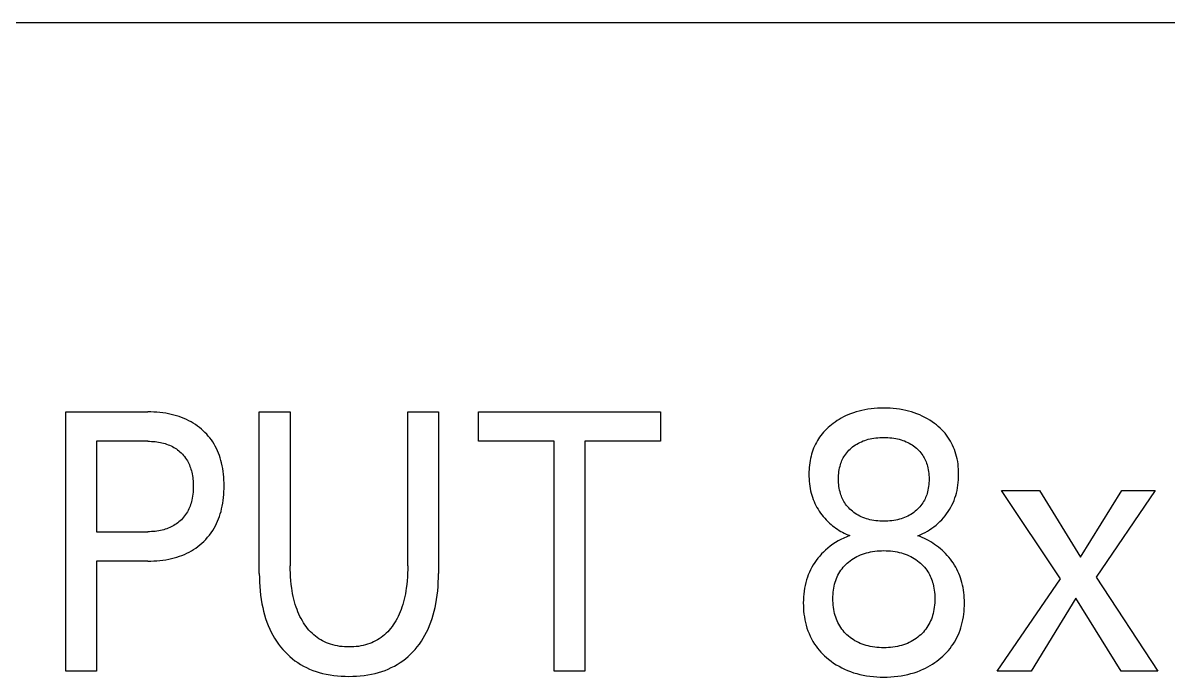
# Model space of a CAD drawing. Extents: x 0 to 420, y 0 to 297.
# Drawn here: x 185.68 to 195.39, y 237.12 to 242.67 of the extents above; entities that cross this region are included whole.
import ezdxf

# ---------------------------------------------------------------- set-up
doc = ezdxf.new("R2010")
doc.units = 0
doc.header["$LTSCALE"] = 23.1
doc.layers.add('10000_FRONT', color=7, linetype='CONTINUOUS')

msp = doc.modelspace()

# ---------------------------------------------------------------- linework, layer by layer
at = {"layer": '10000_FRONT', "color": 7, "linetype": 'CONTINUOUS'}
for p, q in [((207.2976, 242.6727), (137.7976, 242.6727)), ((186.0445, 237.1727), (186.0445, 239.3727)), ((186.0445, 239.3727), (186.7404, 239.3727)), ((186.7657, 239.3724), (186.7404, 239.3727)), ((186.791, 239.3715), (186.7657, 239.3724)), ((186.8163, 239.3699), (186.791, 239.3715)), ((186.8416, 239.3676), (186.8163, 239.3699)), ((186.8668, 239.3647), (186.8416, 239.3676)), ((186.8919, 239.3609), (186.8668, 239.3647)), ((186.9168, 239.3564), (186.8919, 239.3609)), ((186.9391, 239.3516), (186.9168, 239.3564)), ((186.9613, 239.3461), (186.9391, 239.3516)), ((186.9832, 239.3399), (186.9613, 239.3461)), ((187.0049, 239.333), (186.9832, 239.3399)), ((187.6858, 238.0022), (187.6858, 239.3727)), ((187.6858, 239.3727), (187.9476, 239.3727)), ((187.9476, 239.3727), (187.9476, 238.0676)), ((188.9446, 238.0676), (188.9446, 239.3727)), ((188.9446, 239.3727), (189.2051, 239.3727)), ((189.2051, 239.3727), (189.2051, 238.0022)), ((189.5429, 239.1232), (189.5429, 239.3727)), ((189.5429, 239.3727), (191.0879, 239.3727)), ((191.0879, 239.3727), (191.0879, 239.1232)), ((192.6568, 239.3386), (192.6382, 239.3295)), ((192.6757, 239.3472), (192.6568, 239.3386)), ((192.6989, 239.3567), (192.6757, 239.3472)), ((192.7224, 239.3652), (192.6989, 239.3567)), ((192.7462, 239.3729), (192.7224, 239.3652)), ((192.7703, 239.3798), (192.7462, 239.3729)), ((192.7946, 239.3857), (192.7703, 239.3798)), ((192.8191, 239.3909), (192.7946, 239.3857)), ((192.8457, 239.3955), (192.8191, 239.3909)), ((192.8724, 239.3992), (192.8457, 239.3955)), ((192.8993, 239.4019), (192.8724, 239.3992)), ((192.9262, 239.4039), (192.8993, 239.4019)), ((192.9532, 239.405), (192.9262, 239.4039)), ((192.9802, 239.4054), (192.9532, 239.405)), ((193.0072, 239.405), (192.9802, 239.4054)), ((193.0342, 239.4039), (193.0072, 239.405)), ((193.0611, 239.4019), (193.0342, 239.4039)), ((193.088, 239.3992), (193.0611, 239.4019)), ((193.1147, 239.3955), (193.088, 239.3992)), ((193.1413, 239.3909), (193.1147, 239.3955)), ((193.1658, 239.3857), (193.1413, 239.3909)), ((193.1901, 239.3798), (193.1658, 239.3857)), ((193.2142, 239.3729), (193.1901, 239.3798)), ((193.238, 239.3652), (193.2142, 239.3729)), ((193.2615, 239.3567), (193.238, 239.3652)), ((193.2846, 239.3472), (193.2615, 239.3567)), ((193.3067, 239.3372), (193.2846, 239.3472)), ((193.3283, 239.3263), (193.3067, 239.3372)), ((187.0264, 239.3253), (187.0049, 239.333)), ((187.0475, 239.3168), (187.0264, 239.3253)), ((187.0683, 239.3075), (187.0475, 239.3168)), ((187.0876, 239.298), (187.0683, 239.3075)), ((187.1066, 239.2878), (187.0876, 239.298)), ((187.1252, 239.2768), (187.1066, 239.2878)), ((187.1433, 239.2652), (187.1252, 239.2768)), ((187.161, 239.2528), (187.1433, 239.2652)), ((187.1781, 239.2398), (187.161, 239.2528)), ((187.1948, 239.2261), (187.1781, 239.2398)), ((192.5083, 239.2398), (192.4951, 239.2274)), ((192.5219, 239.2518), (192.5083, 239.2398)), ((192.5359, 239.2633), (192.5219, 239.2518)), ((192.5502, 239.2744), (192.5359, 239.2633)), ((192.567, 239.2866), (192.5502, 239.2744)), ((192.5843, 239.2983), (192.567, 239.2866)), ((192.6019, 239.3093), (192.5843, 239.2983)), ((192.6199, 239.3197), (192.6019, 239.3093)), ((192.6382, 239.3295), (192.6199, 239.3197)), ((193.3495, 239.3146), (193.3283, 239.3263)), ((193.3703, 239.302), (193.3495, 239.3146)), ((193.3905, 239.2886), (193.3703, 239.302)), ((193.4102, 239.2744), (193.3905, 239.2886)), ((193.4263, 239.2619), (193.4102, 239.2744)), ((193.4419, 239.2488), (193.4263, 239.2619)), ((193.4571, 239.2352), (193.4419, 239.2488)), ((187.2103, 239.2123), (187.1948, 239.2261)), ((187.2252, 239.1979), (187.2103, 239.2123)), ((187.2396, 239.1829), (187.2252, 239.1979)), ((187.2534, 239.1673), (187.2396, 239.1829)), ((187.2665, 239.1512), (187.2534, 239.1673)), ((187.279, 239.1346), (187.2665, 239.1512)), ((192.4265, 239.144), (192.4172, 239.129)), ((192.4364, 239.1587), (192.4265, 239.144)), ((192.4471, 239.1733), (192.4364, 239.1587)), ((192.4583, 239.1875), (192.4471, 239.1733)), ((192.4701, 239.2012), (192.4583, 239.1875)), ((192.4824, 239.2145), (192.4701, 239.2012)), ((192.4951, 239.2274), (192.4824, 239.2145)), ((192.8342, 239.1359), (192.849, 239.1401)), ((192.849, 239.1401), (192.864, 239.1438)), ((192.864, 239.1438), (192.8791, 239.1469)), ((192.8791, 239.1469), (192.8958, 239.1498)), ((192.8958, 239.1498), (192.9125, 239.1521)), ((192.9125, 239.1521), (192.9294, 239.1538)), ((192.9294, 239.1538), (192.9463, 239.155)), ((192.9463, 239.155), (192.9632, 239.1557)), ((192.9632, 239.1557), (192.9802, 239.1559)), ((192.9802, 239.1559), (192.9971, 239.1557)), ((192.9971, 239.1557), (193.0141, 239.155)), ((193.0141, 239.155), (193.031, 239.1538)), ((193.031, 239.1538), (193.0478, 239.1521)), ((193.0478, 239.1521), (193.0646, 239.1498)), ((193.0646, 239.1498), (193.0813, 239.1469)), ((193.0813, 239.1469), (193.0964, 239.1438)), ((193.0964, 239.1438), (193.1114, 239.1401)), ((193.1114, 239.1401), (193.1262, 239.1359)), ((193.4717, 239.221), (193.4571, 239.2352)), ((193.4857, 239.2062), (193.4717, 239.221)), ((193.4992, 239.1909), (193.4857, 239.2062)), ((193.5119, 239.1751), (193.4992, 239.1909)), ((193.524, 239.1587), (193.5119, 239.1751)), ((193.5351, 239.1422), (193.524, 239.1587)), ((193.5454, 239.1251), (193.5351, 239.1422)), ((186.3063, 239.1232), (186.3063, 238.3561)), ((186.7404, 239.1232), (186.3063, 239.1232)), ((186.7404, 239.1232), (186.7557, 239.123)), ((186.7557, 239.123), (186.771, 239.1225)), ((186.771, 239.1225), (186.7864, 239.1215)), ((186.7864, 239.1215), (186.8017, 239.1202)), ((186.8017, 239.1202), (186.8169, 239.1184)), ((186.8169, 239.1184), (186.8321, 239.1161)), ((186.8321, 239.1161), (186.8472, 239.1133)), ((186.8472, 239.1133), (186.8606, 239.1104)), ((186.8606, 239.1104), (186.8739, 239.1071)), ((186.8739, 239.1071), (186.8871, 239.1034)), ((186.8871, 239.1034), (186.9001, 239.0992)), ((186.9001, 239.0992), (186.913, 239.0945)), ((186.913, 239.0945), (186.9256, 239.0893)), ((186.9256, 239.0893), (186.9381, 239.0837)), ((186.9381, 239.0837), (186.9496, 239.0779)), ((186.9496, 239.0779), (186.9609, 239.0718)), ((186.9609, 239.0718), (186.9719, 239.0651)), ((186.9719, 239.0651), (186.9826, 239.0581)), ((186.9826, 239.0581), (186.9931, 239.0506)), ((186.9931, 239.0506), (187.0032, 239.0427)), ((187.2907, 239.1175), (187.279, 239.1346)), ((187.3018, 239.1), (187.2907, 239.1175)), ((187.3125, 239.0812), (187.3018, 239.1)), ((187.3224, 239.062), (187.3125, 239.0812)), ((187.3316, 239.0424), (187.3224, 239.062)), ((190.1845, 239.1232), (189.5429, 239.1232)), ((190.1845, 237.1727), (190.1845, 239.1232)), ((190.4463, 239.1232), (190.4463, 237.1727)), ((191.0879, 239.1232), (190.4463, 239.1232)), ((192.3792, 239.0489), (192.3734, 239.0322)), ((192.3856, 239.0655), (192.3792, 239.0489)), ((192.3926, 239.0818), (192.3856, 239.0655)), ((192.4002, 239.0978), (192.3926, 239.0818)), ((192.4084, 239.1135), (192.4002, 239.0978)), ((192.4172, 239.129), (192.4084, 239.1135)), ((192.6749, 239.0365), (192.6844, 239.0467)), ((192.6844, 239.0467), (192.6944, 239.0566)), ((192.6944, 239.0566), (192.7049, 239.0659)), ((192.7049, 239.0659), (192.7157, 239.0749)), ((192.7157, 239.0749), (192.7274, 239.0837)), ((192.7274, 239.0837), (192.7395, 239.092)), ((192.7395, 239.092), (192.7519, 239.0998)), ((192.7519, 239.0998), (192.7646, 239.107)), ((192.7646, 239.107), (192.7776, 239.1137)), ((192.7776, 239.1137), (192.7909, 239.1199)), ((192.7909, 239.1199), (192.8051, 239.1258)), ((192.8051, 239.1258), (192.8195, 239.1312)), ((192.8195, 239.1312), (192.8342, 239.1359)), ((193.1262, 239.1359), (193.1408, 239.1312)), ((193.1408, 239.1312), (193.1553, 239.1258)), ((193.1553, 239.1258), (193.1695, 239.1199)), ((193.1695, 239.1199), (193.1828, 239.1137)), ((193.1828, 239.1137), (193.1958, 239.107)), ((193.1958, 239.107), (193.2085, 239.0998)), ((193.2085, 239.0998), (193.2209, 239.092)), ((193.2209, 239.092), (193.233, 239.0837)), ((193.233, 239.0837), (193.2447, 239.0749)), ((193.2447, 239.0749), (193.2467, 239.0733)), ((193.2467, 239.0733), (193.2572, 239.0645)), ((193.2572, 239.0645), (193.2673, 239.0553)), ((193.2673, 239.0553), (193.277, 239.0457)), ((193.277, 239.0457), (193.2862, 239.0356)), ((193.5551, 239.1077), (193.5454, 239.1251)), ((193.564, 239.0898), (193.5551, 239.1077)), ((193.5722, 239.0716), (193.564, 239.0898)), ((193.5796, 239.0531), (193.5722, 239.0716)), ((193.5863, 239.0343), (193.5796, 239.0531)), ((187.0032, 239.0427), (187.013, 239.0343)), ((187.013, 239.0343), (187.0234, 239.0247)), ((187.0234, 239.0247), (187.0334, 239.0145)), ((187.0334, 239.0145), (187.0428, 239.0039)), ((187.0428, 239.0039), (187.0518, 238.9929)), ((187.0518, 238.9929), (187.0603, 238.9815)), ((187.0603, 238.9815), (187.0682, 238.9697)), ((187.0682, 238.9697), (187.0756, 238.9576)), ((187.0756, 238.9576), (187.0818, 238.9461)), ((187.0818, 238.9461), (187.0876, 238.9344)), ((187.3399, 239.0224), (187.3316, 239.0424)), ((187.3475, 239.0022), (187.3399, 239.0224)), ((187.3544, 238.9816), (187.3475, 239.0022)), ((187.3606, 238.9609), (187.3544, 238.9816)), ((187.366, 238.9399), (187.3606, 238.9609)), ((192.355, 238.9591), (192.352, 238.9401)), ((192.3587, 238.978), (192.355, 238.9591)), ((192.3631, 238.9967), (192.3587, 238.978)), ((192.3681, 239.0153), (192.3631, 238.9967)), ((192.3734, 239.0322), (192.3681, 239.0153)), ((192.6168, 238.9364), (192.6211, 238.9481)), ((192.6211, 238.9481), (192.6259, 238.9595)), ((192.6259, 238.9595), (192.6311, 238.9708)), ((192.6311, 238.9708), (192.6367, 238.9818)), ((192.6367, 238.9818), (192.6428, 238.9926)), ((192.6428, 238.9926), (192.6494, 239.0031)), ((192.6494, 239.0031), (192.6573, 239.0147)), ((192.6573, 239.0147), (192.6658, 239.0258)), ((192.6658, 239.0258), (192.6749, 239.0365)), ((193.2862, 239.0356), (193.295, 239.0252)), ((193.295, 239.0252), (193.3033, 239.0144)), ((193.3033, 239.0144), (193.311, 239.0031)), ((193.311, 239.0031), (193.3176, 238.9926)), ((193.3176, 238.9926), (193.3237, 238.9818)), ((193.3237, 238.9818), (193.3293, 238.9708)), ((193.3293, 238.9708), (193.3345, 238.9595)), ((193.3345, 238.9595), (193.3392, 238.9481)), ((193.3392, 238.9481), (193.3435, 238.9364)), ((193.5923, 239.0153), (193.5863, 239.0343)), ((193.5979, 238.9944), (193.5923, 239.0153)), ((193.6026, 238.9733), (193.5979, 238.9944)), ((193.6066, 238.952), (193.6026, 238.9733)), ((193.6097, 238.9306), (193.6066, 238.952)), ((187.0876, 238.9344), (187.093, 238.9225)), ((187.093, 238.9225), (187.0979, 238.9104)), ((187.0979, 238.9104), (187.1023, 238.8981)), ((187.1023, 238.8981), (187.1063, 238.8856)), ((187.1063, 238.8856), (187.1099, 238.8731)), ((187.1099, 238.8731), (187.1131, 238.8604)), ((187.1131, 238.8604), (187.1162, 238.8459)), ((187.3713, 238.916), (187.366, 238.9399)), ((187.3758, 238.892), (187.3713, 238.916)), ((187.3795, 238.8679), (187.3758, 238.892)), ((187.3824, 238.8436), (187.3795, 238.8679)), ((192.3456, 238.8634), (192.3454, 238.8441)), ((192.3464, 238.8826), (192.3456, 238.8634)), ((192.3477, 238.9019), (192.3464, 238.8826)), ((192.3495, 238.921), (192.3477, 238.9019)), ((192.352, 238.9401), (192.3495, 238.921)), ((192.5973, 238.8351), (192.5985, 238.8508)), ((192.5985, 238.8508), (192.6004, 238.8664)), ((192.6004, 238.8664), (192.6028, 238.882)), ((192.6028, 238.882), (192.6058, 238.8974)), ((192.6058, 238.8974), (192.6096, 238.9127)), ((192.6096, 238.9127), (192.613, 238.9246)), ((192.613, 238.9246), (192.6168, 238.9364)), ((193.3435, 238.9364), (193.3474, 238.9246)), ((193.3474, 238.9246), (193.3508, 238.9127)), ((193.3508, 238.9127), (193.3545, 238.8974)), ((193.3545, 238.8974), (193.3576, 238.882)), ((193.3576, 238.882), (193.36, 238.8664)), ((193.36, 238.8664), (193.3618, 238.8508)), ((193.3618, 238.8508), (193.3631, 238.8351)), ((193.6121, 238.9091), (193.6097, 238.9306)), ((193.6137, 238.8874), (193.6121, 238.9091)), ((193.6147, 238.8658), (193.6137, 238.8874)), ((193.615, 238.8441), (193.6147, 238.8658)), ((187.1162, 238.8459), (187.1188, 238.8313)), ((187.1188, 238.8313), (187.121, 238.8167)), ((187.121, 238.8167), (187.1227, 238.802)), ((187.1227, 238.802), (187.124, 238.7872)), ((187.124, 238.7872), (187.1249, 238.7724)), ((187.1249, 238.7724), (187.1254, 238.7576)), ((187.1254, 238.7576), (187.1256, 238.7428)), ((187.3846, 238.8192), (187.3824, 238.8436)), ((187.3862, 238.7948), (187.3846, 238.8192)), ((187.3871, 238.7704), (187.3862, 238.7948)), ((187.3874, 238.7459), (187.3871, 238.7704)), ((192.3454, 238.8441), (192.3456, 238.8239)), ((192.3456, 238.8239), (192.3465, 238.8037)), ((192.3465, 238.8037), (192.3479, 238.7836)), ((192.3479, 238.7836), (192.35, 238.7635)), ((192.35, 238.7635), (192.3527, 238.7436)), ((192.5963, 238.8036), (192.5965, 238.8193)), ((192.5965, 238.7877), (192.5963, 238.8036)), ((192.5965, 238.8193), (192.5973, 238.8351)), ((192.5972, 238.7718), (192.5965, 238.7877)), ((192.5985, 238.7559), (192.5972, 238.7718)), ((192.6003, 238.7401), (192.5985, 238.7559)), ((193.3619, 238.7559), (193.3601, 238.7401)), ((193.3631, 238.7718), (193.3619, 238.7559)), ((193.3631, 238.8351), (193.3638, 238.8193)), ((193.3638, 238.7877), (193.3631, 238.7718)), ((193.3638, 238.8193), (193.3641, 238.8036)), ((193.3641, 238.8036), (193.3638, 238.7877)), ((193.6054, 238.7287), (193.609, 238.7516)), ((193.609, 238.7516), (193.6117, 238.7746)), ((193.6117, 238.7746), (193.6136, 238.7977)), ((193.6136, 238.7977), (193.6147, 238.8209)), ((193.6147, 238.8209), (193.615, 238.8441)), ((187.1196, 238.6576), (187.1167, 238.6408)), ((187.1218, 238.6746), (187.1196, 238.6576)), ((187.1235, 238.6915), (187.1218, 238.6746)), ((187.1247, 238.7086), (187.1235, 238.6915)), ((187.1254, 238.7257), (187.1247, 238.7086)), ((187.1256, 238.7428), (187.1254, 238.7257)), ((187.3826, 238.6467), (187.3848, 238.6714)), ((187.3848, 238.6714), (187.3863, 238.6962)), ((187.3863, 238.6962), (187.3871, 238.721)), ((187.3871, 238.721), (187.3874, 238.7459)), ((192.3527, 238.7436), (192.356, 238.7237)), ((192.356, 238.7237), (192.36, 238.704)), ((192.36, 238.704), (192.3648, 238.6844)), ((192.3648, 238.6844), (192.3699, 238.6663)), ((192.3699, 238.6663), (192.3756, 238.6483)), ((192.6027, 238.7244), (192.6003, 238.7401)), ((192.6057, 238.7088), (192.6027, 238.7244)), ((192.6094, 238.6934), (192.6057, 238.7088)), ((192.6128, 238.6814), (192.6094, 238.6934)), ((192.6166, 238.6694), (192.6128, 238.6814)), ((192.6208, 238.6577), (192.6166, 238.6694)), ((192.6255, 238.6461), (192.6208, 238.6577)), ((193.3395, 238.6577), (193.3349, 238.6461)), ((193.3438, 238.6694), (193.3395, 238.6577)), ((193.3476, 238.6814), (193.3438, 238.6694)), ((193.351, 238.6934), (193.3476, 238.6814)), ((193.3546, 238.7088), (193.351, 238.6934)), ((193.3577, 238.7244), (193.3546, 238.7088)), ((193.3601, 238.7401), (193.3577, 238.7244)), ((193.583, 238.6423), (193.5897, 238.6628)), ((193.5897, 238.6628), (193.5956, 238.6835)), ((193.5956, 238.6835), (193.601, 238.706)), ((193.601, 238.706), (193.6054, 238.7287)), ((194.4791, 237.9569), (193.9786, 238.7053)), ((193.9786, 238.7053), (194.3014, 238.7053)), ((194.3014, 238.7053), (194.6473, 238.1394)), ((194.6473, 238.1394), (194.9986, 238.7053)), ((195.2808, 238.7053), (194.7802, 237.971)), ((194.9986, 238.7053), (195.2808, 238.7053)), ((187.0934, 238.5614), (187.0881, 238.5493)), ((187.0982, 238.5736), (187.0934, 238.5614)), ((187.1026, 238.586), (187.0982, 238.5736)), ((187.1066, 238.5986), (187.1026, 238.586)), ((187.1101, 238.6113), (187.1066, 238.5986)), ((187.1132, 238.6241), (187.1101, 238.6113)), ((187.1167, 238.6408), (187.1132, 238.6241)), ((187.3663, 238.5489), (187.3716, 238.5732)), ((187.3716, 238.5732), (187.376, 238.5976)), ((187.376, 238.5976), (187.3797, 238.6221)), ((187.3797, 238.6221), (187.3826, 238.6467)), ((192.3756, 238.6483), (192.3819, 238.6306)), ((192.3819, 238.6306), (192.3889, 238.6131)), ((192.3889, 238.6131), (192.3965, 238.5959)), ((192.3965, 238.5959), (192.4048, 238.579)), ((192.4048, 238.579), (192.4136, 238.5624)), ((192.4136, 238.5624), (192.4231, 238.5461)), ((192.6306, 238.6347), (192.6255, 238.6461)), ((192.6362, 238.6235), (192.6306, 238.6347)), ((192.6423, 238.6126), (192.6362, 238.6235)), ((192.6488, 238.6019), (192.6423, 238.6126)), ((192.6566, 238.5903), (192.6488, 238.6019)), ((192.665, 238.5791), (192.6566, 238.5903)), ((192.674, 238.5682), (192.665, 238.5791)), ((192.6834, 238.5578), (192.674, 238.5682)), ((192.6933, 238.5478), (192.6834, 238.5578)), ((193.277, 238.5578), (193.2671, 238.5478)), ((193.2864, 238.5682), (193.277, 238.5578)), ((193.2953, 238.5791), (193.2864, 238.5682)), ((193.3038, 238.5903), (193.2953, 238.5791)), ((193.3116, 238.6019), (193.3038, 238.5903)), ((193.3181, 238.6126), (193.3116, 238.6019)), ((193.3242, 238.6235), (193.3181, 238.6126)), ((193.3297, 238.6347), (193.3242, 238.6235)), ((193.3349, 238.6461), (193.3297, 238.6347)), ((193.5372, 238.5447), (193.548, 238.5634)), ((193.548, 238.5634), (193.558, 238.5826)), ((193.558, 238.5826), (193.5672, 238.6021)), ((193.5672, 238.6021), (193.5755, 238.622)), ((193.5755, 238.622), (193.583, 238.6423)), ((187.0345, 238.4682), (187.0247, 238.4579)), ((187.0439, 238.479), (187.0345, 238.4682)), ((187.0527, 238.4902), (187.0439, 238.479)), ((187.0611, 238.5017), (187.0527, 238.4902)), ((187.0689, 238.5136), (187.0611, 238.5017)), ((187.0762, 238.5259), (187.0689, 238.5136)), ((187.0824, 238.5375), (187.0762, 238.5259)), ((187.0881, 238.5493), (187.0824, 238.5375)), ((187.3324, 238.4449), (187.3406, 238.4652)), ((187.3406, 238.4652), (187.3481, 238.4858)), ((187.3481, 238.4858), (187.3549, 238.5066)), ((187.3549, 238.5066), (187.3609, 238.5277)), ((187.3609, 238.5277), (187.3663, 238.5489)), ((192.4231, 238.5461), (192.4334, 238.5301)), ((192.4334, 238.5301), (192.4442, 238.5144)), ((192.4442, 238.5144), (192.4556, 238.4991)), ((192.4556, 238.4991), (192.4676, 238.4843)), ((192.4676, 238.4843), (192.4801, 238.4699)), ((192.4801, 238.4699), (192.493, 238.4559)), ((192.7036, 238.5383), (192.6933, 238.5478)), ((192.7143, 238.5292), (192.7036, 238.5383)), ((192.726, 238.52), (192.7143, 238.5292)), ((192.7381, 238.5114), (192.726, 238.52)), ((192.7505, 238.5033), (192.7381, 238.5114)), ((192.7633, 238.4958), (192.7505, 238.5033)), ((192.7763, 238.4888), (192.7633, 238.4958)), ((192.7897, 238.4824), (192.7763, 238.4888)), ((192.8039, 238.4762), (192.7897, 238.4824)), ((192.8184, 238.4707), (192.8039, 238.4762)), ((192.8332, 238.4658), (192.8184, 238.4707)), ((192.8481, 238.4614), (192.8332, 238.4658)), ((192.8631, 238.4576), (192.8481, 238.4614)), ((193.1123, 238.4614), (193.0973, 238.4576)), ((193.1272, 238.4658), (193.1123, 238.4614)), ((193.1419, 238.4707), (193.1272, 238.4658)), ((193.1564, 238.4762), (193.1419, 238.4707)), ((193.1707, 238.4824), (193.1564, 238.4762)), ((193.184, 238.4888), (193.1707, 238.4824)), ((193.1971, 238.4958), (193.184, 238.4888)), ((193.2098, 238.5033), (193.1971, 238.4958)), ((193.2223, 238.5114), (193.2098, 238.5033)), ((193.2344, 238.52), (193.2223, 238.5114)), ((193.2461, 238.5292), (193.2344, 238.52)), ((193.2568, 238.5383), (193.2461, 238.5292)), ((193.2671, 238.5478), (193.2568, 238.5383)), ((193.4711, 238.4583), (193.4858, 238.4745)), ((193.4858, 238.4745), (193.4998, 238.4912)), ((193.4998, 238.4912), (193.513, 238.5085)), ((193.513, 238.5085), (193.5255, 238.5264)), ((193.5255, 238.5264), (193.5372, 238.5447)), ((186.8328, 238.3634), (186.8175, 238.3611)), ((186.848, 238.3663), (186.8328, 238.3634)), ((186.8614, 238.3693), (186.848, 238.3663)), ((186.8748, 238.3727), (186.8614, 238.3693)), ((186.8881, 238.3766), (186.8748, 238.3727)), ((186.9012, 238.381), (186.8881, 238.3766)), ((186.9141, 238.3858), (186.9012, 238.381)), ((186.9268, 238.3911), (186.9141, 238.3858)), ((186.9393, 238.397), (186.9268, 238.3911)), ((186.9509, 238.4029), (186.9393, 238.397)), ((186.9622, 238.4094), (186.9509, 238.4029)), ((186.9732, 238.4163), (186.9622, 238.4094)), ((186.984, 238.4236), (186.9732, 238.4163)), ((186.9944, 238.4313), (186.984, 238.4236)), ((187.0046, 238.4395), (186.9944, 238.4313)), ((187.0144, 238.4481), (187.0046, 238.4395)), ((187.0247, 238.4579), (187.0144, 238.4481)), ((187.2771, 238.3462), (187.2905, 238.3659)), ((187.2905, 238.3659), (187.303, 238.3862)), ((187.303, 238.3862), (187.3136, 238.4054)), ((187.3136, 238.4054), (187.3234, 238.4249)), ((187.3234, 238.4249), (187.3324, 238.4449)), ((192.493, 238.4559), (192.5065, 238.4424)), ((192.5065, 238.4424), (192.5203, 238.4294)), ((192.5203, 238.4294), (192.5332, 238.418)), ((192.5332, 238.418), (192.5464, 238.4071)), ((192.5464, 238.4071), (192.5599, 238.3965)), ((192.5599, 238.3965), (192.5737, 238.3864)), ((192.5737, 238.3864), (192.5875, 238.3769)), ((192.5875, 238.3769), (192.6016, 238.3679)), ((192.6016, 238.3679), (192.616, 238.3592)), ((192.8783, 238.4543), (192.8631, 238.4576)), ((192.8951, 238.4513), (192.8783, 238.4543)), ((192.912, 238.449), (192.8951, 238.4513)), ((192.929, 238.4472), (192.912, 238.449)), ((192.946, 238.4459), (192.929, 238.4472)), ((192.9631, 238.4452), (192.946, 238.4459)), ((192.9802, 238.445), (192.9631, 238.4452)), ((192.9973, 238.4452), (192.9802, 238.445)), ((193.0143, 238.4459), (192.9973, 238.4452)), ((193.0314, 238.4472), (193.0143, 238.4459)), ((193.0484, 238.449), (193.0314, 238.4472)), ((193.0653, 238.4513), (193.0484, 238.449)), ((193.0821, 238.4543), (193.0653, 238.4513)), ((193.0973, 238.4576), (193.0821, 238.4543)), ((193.3498, 238.3612), (193.3688, 238.373)), ((193.3688, 238.373), (193.3873, 238.3855)), ((193.3873, 238.3855), (193.4054, 238.3989)), ((193.4054, 238.3989), (193.423, 238.413)), ((193.423, 238.413), (193.44, 238.4278)), ((193.44, 238.4278), (193.4559, 238.4427)), ((193.4559, 238.4427), (193.4711, 238.4583)), ((186.3063, 238.3561), (186.7404, 238.3561)), ((186.7558, 238.3563), (186.7404, 238.3561)), ((186.7713, 238.3568), (186.7558, 238.3563)), ((186.7867, 238.3578), (186.7713, 238.3568)), ((186.8021, 238.3592), (186.7867, 238.3578)), ((186.8175, 238.3611), (186.8021, 238.3592)), ((187.1975, 238.2579), (187.215, 238.2741)), ((187.215, 238.2741), (187.2317, 238.2911)), ((187.2317, 238.2911), (187.2477, 238.3088)), ((187.2477, 238.3088), (187.2628, 238.3272)), ((187.2628, 238.3272), (187.2771, 238.3462)), ((192.5927, 238.2776), (192.5699, 238.2639)), ((192.616, 238.2903), (192.5927, 238.2776)), ((192.616, 238.3592), (192.6307, 238.3511)), ((192.6407, 238.3023), (192.616, 238.2903)), ((192.6307, 238.3511), (192.6455, 238.3434)), ((192.6658, 238.3133), (192.6407, 238.3023)), ((192.6455, 238.3434), (192.6605, 238.3362)), ((192.6605, 238.3362), (192.6758, 238.3295)), ((192.6913, 238.3233), (192.6658, 238.3133)), ((192.6758, 238.3295), (192.6913, 238.3233)), ((193.2691, 238.3218), (193.2899, 238.3304)), ((193.2879, 238.3148), (193.2691, 238.3218)), ((193.3064, 238.3072), (193.2879, 238.3148)), ((193.2899, 238.3304), (193.3103, 238.3399)), ((193.3247, 238.2989), (193.3064, 238.3072)), ((193.3103, 238.3399), (193.3303, 238.3502)), ((193.3427, 238.2901), (193.3247, 238.2989)), ((193.3303, 238.3502), (193.3498, 238.3612)), ((193.3603, 238.2807), (193.3427, 238.2901)), ((193.3777, 238.2707), (193.3603, 238.2807)), ((193.3947, 238.2601), (193.3777, 238.2707)), ((187.0505, 238.1642), (187.0713, 238.1738)), ((187.0713, 238.1738), (187.0907, 238.1837)), ((187.0907, 238.1837), (187.1096, 238.1942)), ((187.1096, 238.1942), (187.1282, 238.2056)), ((187.1282, 238.2056), (187.1463, 238.2176)), ((187.1463, 238.2176), (187.1639, 238.2303)), ((187.1639, 238.2303), (187.1809, 238.2437)), ((187.1809, 238.2437), (187.1975, 238.2579)), ((192.4694, 238.184), (192.453, 238.1673)), ((192.4864, 238.2002), (192.4694, 238.184)), ((192.5062, 238.2174), (192.4864, 238.2002)), ((192.5266, 238.2338), (192.5062, 238.2174)), ((192.5478, 238.2492), (192.5266, 238.2338)), ((192.5699, 238.2639), (192.5478, 238.2492)), ((192.799, 238.1659), (192.8155, 238.1716)), ((192.8155, 238.1716), (192.8323, 238.1766)), ((192.8323, 238.1766), (192.8492, 238.181)), ((192.8492, 238.181), (192.8662, 238.1847)), ((192.8662, 238.1847), (192.885, 238.1882)), ((192.885, 238.1882), (192.9039, 238.1909)), ((192.9039, 238.1909), (192.9229, 238.1929)), ((192.9229, 238.1929), (192.942, 238.1944)), ((192.942, 238.1944), (192.9611, 238.1952)), ((192.9611, 238.1952), (192.9802, 238.1955)), ((192.9802, 238.1955), (192.9994, 238.1952)), ((192.9994, 238.1952), (193.0186, 238.1944)), ((193.0186, 238.1944), (193.0378, 238.193)), ((193.0378, 238.193), (193.0569, 238.1909)), ((193.0569, 238.1909), (193.076, 238.1882)), ((193.076, 238.1882), (193.0949, 238.1847)), ((193.0949, 238.1847), (193.112, 238.181)), ((193.112, 238.181), (193.129, 238.1766)), ((193.129, 238.1766), (193.1458, 238.1716)), ((193.1458, 238.1716), (193.1624, 238.1659)), ((193.4114, 238.249), (193.3947, 238.2601)), ((193.428, 238.2372), (193.4114, 238.249)), ((193.4442, 238.2249), (193.428, 238.2372)), ((193.4599, 238.212), (193.4442, 238.2249)), ((193.4753, 238.1986), (193.4599, 238.212)), ((193.4903, 238.1847), (193.4753, 238.1986)), ((193.5047, 238.1702), (193.4903, 238.1847)), ((193.5187, 238.1553), (193.5047, 238.1702)), ((186.3063, 238.1066), (186.3063, 237.1727)), ((186.7404, 238.1066), (186.3063, 238.1066)), ((186.7404, 238.1066), (186.766, 238.1069)), ((186.766, 238.1069), (186.7916, 238.1079)), ((186.7916, 238.1079), (186.8173, 238.1095)), ((186.8173, 238.1095), (186.8428, 238.1118)), ((186.8428, 238.1118), (186.8683, 238.1149)), ((186.8683, 238.1149), (186.8937, 238.1187)), ((186.8937, 238.1187), (186.919, 238.1234)), ((186.919, 238.1234), (186.9414, 238.1284)), ((186.9414, 238.1284), (186.9637, 238.134)), ((186.9637, 238.134), (186.9858, 238.1404)), ((186.9858, 238.1404), (187.0077, 238.1476)), ((187.0077, 238.1476), (187.0292, 238.1555)), ((187.0292, 238.1555), (187.0505, 238.1642)), ((192.3817, 238.0742), (192.37, 238.0541)), ((192.3943, 238.094), (192.3817, 238.0742)), ((192.4078, 238.1132), (192.3943, 238.094)), ((192.4221, 238.1318), (192.4078, 238.1132)), ((192.4372, 238.1499), (192.4221, 238.1318)), ((192.453, 238.1673), (192.4372, 238.1499)), ((192.6469, 238.0661), (192.6581, 238.0775)), ((192.6581, 238.0775), (192.6697, 238.0884)), ((192.6697, 238.0884), (192.6818, 238.0988)), ((192.6818, 238.0988), (192.6949, 238.1093)), ((192.6949, 238.1093), (192.7086, 238.1191)), ((192.7086, 238.1191), (192.7226, 238.1284)), ((192.7226, 238.1284), (192.737, 238.1371)), ((192.737, 238.1371), (192.7517, 238.1451)), ((192.7517, 238.1451), (192.7668, 238.1525)), ((192.7668, 238.1525), (192.7827, 238.1596)), ((192.7827, 238.1596), (192.799, 238.1659)), ((193.1624, 238.1659), (193.1788, 238.1596)), ((193.1788, 238.1596), (193.1948, 238.1525)), ((193.1948, 238.1525), (193.2099, 238.1451)), ((193.2099, 238.1451), (193.2247, 238.1371)), ((193.2247, 238.1371), (193.2391, 238.1284)), ((193.2391, 238.1284), (193.2531, 238.1191)), ((193.2531, 238.1191), (193.2667, 238.1093)), ((193.2667, 238.1093), (193.28, 238.0988)), ((193.28, 238.0988), (193.292, 238.0885)), ((193.292, 238.0885), (193.3036, 238.0777)), ((193.3036, 238.0777), (193.3148, 238.0663)), ((193.5322, 238.1398), (193.5187, 238.1553)), ((193.5451, 238.1239), (193.5322, 238.1398)), ((193.5574, 238.1076), (193.5451, 238.1239)), ((193.569, 238.0908), (193.5574, 238.1076)), ((193.5801, 238.0735), (193.569, 238.0908)), ((193.5903, 238.0561), (193.5801, 238.0735)), ((187.6858, 238.0022), (187.6862, 237.9653)), ((187.9479, 238.0359), (187.9476, 238.0676)), ((187.9489, 238.0042), (187.9479, 238.0359)), ((187.9506, 237.9726), (187.9489, 238.0042)), ((188.9434, 238.004), (188.9417, 237.9722)), ((188.9443, 238.0358), (188.9434, 238.004)), ((188.9446, 238.0676), (188.9443, 238.0358)), ((189.2047, 237.9653), (189.2051, 238.0022)), ((192.3404, 237.9912), (192.3323, 237.9694)), ((192.3494, 238.0126), (192.3404, 237.9912)), ((192.3593, 238.0336), (192.3494, 238.0126)), ((192.37, 238.0541), (192.3593, 238.0336)), ((192.585, 237.9733), (192.592, 237.9878)), ((192.592, 237.9878), (192.5996, 238.002)), ((192.5996, 238.002), (192.6079, 238.0158)), ((192.6079, 238.0158), (192.6168, 238.0291)), ((192.6168, 238.0291), (192.6262, 238.0418)), ((192.6262, 238.0418), (192.6363, 238.0542)), ((192.6363, 238.0542), (192.6469, 238.0661)), ((193.3148, 238.0663), (193.3254, 238.0546)), ((193.3254, 238.0546), (193.3355, 238.0423)), ((193.3355, 238.0423), (193.345, 238.0297)), ((193.345, 238.0297), (193.3538, 238.0165)), ((193.3538, 238.0165), (193.3612, 238.0045)), ((193.3612, 238.0045), (193.368, 237.9921)), ((193.368, 237.9921), (193.3742, 237.9795)), ((193.3742, 237.9795), (193.38, 237.9666)), ((193.5998, 238.0382), (193.5903, 238.0561)), ((193.6087, 238.02), (193.5998, 238.0382)), ((193.6169, 238.0015), (193.6087, 238.02)), ((193.6245, 237.9827), (193.6169, 238.0015)), ((193.6313, 237.9636), (193.6245, 237.9827)), ((187.6862, 237.9653), (187.6874, 237.9285)), ((187.6874, 237.9285), (187.6895, 237.8917)), ((187.6895, 237.8917), (187.6926, 237.855)), ((187.953, 237.941), (187.9506, 237.9726)), ((187.9562, 237.9094), (187.953, 237.941)), ((187.9603, 237.8779), (187.9562, 237.9094)), ((187.9639, 237.8545), (187.9603, 237.8779)), ((188.9362, 237.9088), (188.9321, 237.8772)), ((188.9394, 237.9405), (188.9362, 237.9088)), ((188.9417, 237.9722), (188.9394, 237.9405)), ((189.1984, 237.855), (189.2014, 237.8917)), ((189.2014, 237.8917), (189.2035, 237.9285)), ((189.2035, 237.9285), (189.2047, 237.9653)), ((192.3131, 237.9009), (192.3083, 237.8765)), ((192.3188, 237.9251), (192.3131, 237.9009)), ((192.3251, 237.9474), (192.3188, 237.9251)), ((192.3323, 237.9694), (192.3251, 237.9474)), ((192.5561, 237.8775), (192.5595, 237.895)), ((192.5595, 237.895), (192.5636, 237.9124)), ((192.5636, 237.9124), (192.568, 237.9279)), ((192.568, 237.9279), (192.573, 237.9433)), ((192.573, 237.9433), (192.5787, 237.9584)), ((192.5787, 237.9584), (192.585, 237.9733)), ((193.38, 237.9666), (193.3853, 237.9535)), ((193.3853, 237.9535), (193.3901, 237.9402)), ((193.3901, 237.9402), (193.3943, 237.9267)), ((193.3943, 237.9267), (193.3981, 237.9131)), ((193.3981, 237.9131), (193.4023, 237.8956)), ((193.4023, 237.8956), (193.4057, 237.878)), ((193.4057, 237.878), (193.4084, 237.8602)), ((193.6374, 237.9444), (193.6313, 237.9636)), ((193.6429, 237.9249), (193.6374, 237.9444)), ((193.648, 237.9038), (193.6429, 237.9249)), ((193.6523, 237.8825), (193.648, 237.9038)), ((193.6559, 237.8611), (193.6523, 237.8825)), ((193.9419, 237.1727), (194.4791, 237.9569)), ((194.7802, 237.971), (195.3025, 237.1727)), ((187.6926, 237.855), (187.6966, 237.8184)), ((187.6966, 237.8184), (187.7017, 237.7818)), ((187.7017, 237.7818), (187.7079, 237.7455)), ((187.9681, 237.8311), (187.9639, 237.8545)), ((187.9729, 237.8078), (187.9681, 237.8311)), ((187.9783, 237.7846), (187.9729, 237.8078)), ((187.9842, 237.7617), (187.9783, 237.7846)), ((188.9144, 237.784), (188.9085, 237.761)), ((188.9197, 237.8071), (188.9144, 237.784)), ((188.9244, 237.8304), (188.9197, 237.8071)), ((188.9285, 237.8538), (188.9244, 237.8304)), ((188.9321, 237.8772), (188.9285, 237.8538)), ((189.183, 237.7455), (189.1892, 237.7818)), ((189.1892, 237.7818), (189.1943, 237.8184)), ((189.1943, 237.8184), (189.1984, 237.855)), ((192.2995, 237.8025), (192.2983, 237.7776)), ((192.3016, 237.8273), (192.2995, 237.8025)), ((192.3045, 237.852), (192.3016, 237.8273)), ((192.3083, 237.8765), (192.3045, 237.852)), ((192.5488, 237.7885), (192.5491, 237.8064)), ((192.5491, 237.7703), (192.5488, 237.7885)), ((192.5491, 237.8064), (192.5499, 237.8243)), ((192.5499, 237.8243), (192.5514, 237.8421)), ((192.5514, 237.8421), (192.5534, 237.8599)), ((192.5534, 237.8599), (192.5561, 237.8775)), ((193.4084, 237.8602), (193.4104, 237.8424)), ((193.4104, 237.8424), (193.4118, 237.8245)), ((193.4118, 237.8245), (193.4126, 237.8065)), ((193.4126, 237.8065), (193.4129, 237.7885)), ((193.4129, 237.7885), (193.4127, 237.7703)), ((193.6588, 237.8395), (193.6559, 237.8611)), ((193.661, 237.8179), (193.6588, 237.8395)), ((193.6626, 237.7962), (193.661, 237.8179)), ((193.6635, 237.7745), (193.6626, 237.7962)), ((194.6093, 237.7932), (194.2295, 237.1727)), ((194.9919, 237.1727), (194.6093, 237.7932)), ((187.7079, 237.7455), (187.7143, 237.7139)), ((187.7143, 237.7139), (187.7216, 237.6825)), ((187.9909, 237.7389), (187.9842, 237.7617)), ((187.9983, 237.7163), (187.9909, 237.7389)), ((188.0054, 237.6964), (187.9983, 237.7163)), ((188.0132, 237.6767), (188.0054, 237.6964)), ((188.8875, 237.6958), (188.8799, 237.6763)), ((188.8946, 237.7156), (188.8875, 237.6958)), ((188.9019, 237.7382), (188.8946, 237.7156)), ((188.9085, 237.761), (188.9019, 237.7382)), ((189.1693, 237.6825), (189.1766, 237.7139)), ((189.1766, 237.7139), (189.183, 237.7455)), ((192.2983, 237.7776), (192.2979, 237.7527)), ((192.2979, 237.7527), (192.2981, 237.7287)), ((192.2981, 237.7287), (192.2991, 237.7047)), ((192.2991, 237.7047), (192.3009, 237.6808)), ((192.5498, 237.752), (192.5491, 237.7703)), ((192.5512, 237.7338), (192.5498, 237.752)), ((192.5532, 237.7157), (192.5512, 237.7338)), ((192.5559, 237.6976), (192.5532, 237.7157)), ((192.5592, 237.6797), (192.5559, 237.6976)), ((193.4058, 237.6976), (193.4024, 237.6797)), ((193.4084, 237.7157), (193.4058, 237.6976)), ((193.4105, 237.7338), (193.4084, 237.7157)), ((193.4119, 237.752), (193.4105, 237.7338)), ((193.4127, 237.7703), (193.4119, 237.752)), ((193.6609, 237.6805), (193.6626, 237.7045)), ((193.6626, 237.7045), (193.6636, 237.7286)), ((193.6639, 237.7527), (193.6635, 237.7745)), ((193.6636, 237.7286), (193.6639, 237.7527)), ((187.7216, 237.6825), (187.73, 237.6514)), ((187.73, 237.6514), (187.7393, 237.6206)), ((187.7393, 237.6206), (187.7498, 237.5902)), ((187.7498, 237.5902), (187.7614, 237.5601)), ((188.0216, 237.6573), (188.0132, 237.6767)), ((188.0306, 237.6381), (188.0216, 237.6573)), ((188.0402, 237.6193), (188.0306, 237.6381)), ((188.0505, 237.6008), (188.0402, 237.6193)), ((188.0616, 237.5827), (188.0505, 237.6008)), ((188.843, 237.6008), (188.8321, 237.5827)), ((188.8532, 237.6192), (188.843, 237.6008)), ((188.8627, 237.6379), (188.8532, 237.6192)), ((188.8716, 237.6569), (188.8627, 237.6379)), ((188.8799, 237.6763), (188.8716, 237.6569)), ((189.1295, 237.5601), (189.1411, 237.5902)), ((189.1411, 237.5902), (189.1516, 237.6206)), ((189.1516, 237.6206), (189.1609, 237.6514)), ((189.1609, 237.6514), (189.1693, 237.6825)), ((192.3009, 237.6808), (192.3034, 237.657)), ((192.3034, 237.657), (192.3067, 237.6332)), ((192.3067, 237.6332), (192.3108, 237.6096)), ((192.3108, 237.6096), (192.3158, 237.5862)), ((192.5633, 237.6619), (192.5592, 237.6797)), ((192.5676, 237.6461), (192.5633, 237.6619)), ((192.5725, 237.6305), (192.5676, 237.6461)), ((192.578, 237.6151), (192.5725, 237.6305)), ((192.5842, 237.5999), (192.578, 237.6151)), ((192.591, 237.5851), (192.5842, 237.5999)), ((193.3772, 237.5999), (193.3703, 237.585)), ((193.3834, 237.6151), (193.3772, 237.5999)), ((193.389, 237.6305), (193.3834, 237.6151)), ((193.394, 237.6461), (193.389, 237.6305)), ((193.3983, 237.6619), (193.394, 237.6461)), ((193.4024, 237.6797), (193.3983, 237.6619)), ((193.6458, 237.5854), (193.6509, 237.609)), ((193.6509, 237.609), (193.655, 237.6327)), ((193.655, 237.6327), (193.6583, 237.6565)), ((193.6583, 237.6565), (193.6609, 237.6805)), ((187.7614, 237.5601), (187.7741, 237.5306)), ((187.7741, 237.5306), (187.7869, 237.5041)), ((187.7869, 237.5041), (187.8006, 237.478)), ((188.072, 237.5669), (188.0616, 237.5827)), ((188.0831, 237.5514), (188.072, 237.5669)), ((188.0947, 237.5363), (188.0831, 237.5514)), ((188.1069, 237.5218), (188.0947, 237.5363)), ((188.1197, 237.5077), (188.1069, 237.5218)), ((188.1331, 237.4942), (188.1197, 237.5077)), ((188.1471, 237.4814), (188.1331, 237.4942)), ((188.761, 237.4942), (188.7471, 237.4814)), ((188.7743, 237.5077), (188.761, 237.4942)), ((188.787, 237.5217), (188.7743, 237.5077)), ((188.7991, 237.5363), (188.787, 237.5217)), ((188.8107, 237.5514), (188.7991, 237.5363)), ((188.8217, 237.5669), (188.8107, 237.5514)), ((188.8321, 237.5827), (188.8217, 237.5669)), ((189.0903, 237.478), (189.1041, 237.5041)), ((189.1041, 237.5041), (189.1168, 237.5306)), ((189.1168, 237.5306), (189.1295, 237.5601)), ((192.3158, 237.5862), (192.3217, 237.563)), ((192.3217, 237.563), (192.3288, 237.539)), ((192.3288, 237.539), (192.337, 237.5152)), ((192.337, 237.5152), (192.3462, 237.4919)), ((192.3462, 237.4919), (192.3564, 237.469)), ((192.5985, 237.5705), (192.591, 237.5851)), ((192.6067, 237.5564), (192.5985, 237.5705)), ((192.6153, 237.543), (192.6067, 237.5564)), ((192.6246, 237.53), (192.6153, 237.543)), ((192.6344, 237.5175), (192.6246, 237.53)), ((192.6448, 237.5054), (192.6344, 237.5175)), ((192.6557, 237.4938), (192.6448, 237.5054)), ((192.6672, 237.4827), (192.6557, 237.4938)), ((193.3048, 237.4938), (193.2933, 237.4827)), ((193.3159, 237.5054), (193.3048, 237.4938)), ((193.3264, 237.5175), (193.3159, 237.5054)), ((193.3363, 237.53), (193.3264, 237.5175)), ((193.3457, 237.543), (193.3363, 237.53)), ((193.3544, 237.5564), (193.3457, 237.543)), ((193.3627, 237.5705), (193.3544, 237.5564)), ((193.3703, 237.585), (193.3627, 237.5705)), ((193.6102, 237.4792), (193.6188, 237.4995)), ((193.6188, 237.4995), (193.6266, 237.5201)), ((193.6266, 237.5201), (193.6337, 237.541)), ((193.6337, 237.541), (193.6399, 237.5621)), ((193.6399, 237.5621), (193.6458, 237.5854)), ((187.8006, 237.478), (187.8154, 237.4525)), ((187.8154, 237.4525), (187.8311, 237.4277)), ((187.8311, 237.4277), (187.8479, 237.4035)), ((187.8479, 237.4035), (187.8657, 237.3801)), ((188.1617, 237.4693), (188.1471, 237.4814)), ((188.1762, 237.4583), (188.1617, 237.4693)), ((188.1913, 237.448), (188.1762, 237.4583)), ((188.2068, 237.4384), (188.1913, 237.448)), ((188.2228, 237.4295), (188.2068, 237.4384)), ((188.2391, 237.4213), (188.2228, 237.4295)), ((188.2558, 237.4138), (188.2391, 237.4213)), ((188.2728, 237.4071), (188.2558, 237.4138)), ((188.2901, 237.4012), (188.2728, 237.4071)), ((188.3091, 237.3956), (188.2901, 237.4012)), ((188.3284, 237.3908), (188.3091, 237.3956)), ((188.585, 237.3955), (188.5657, 237.3908)), ((188.6042, 237.4012), (188.585, 237.3955)), ((188.6214, 237.4071), (188.6042, 237.4012)), ((188.6384, 237.4138), (188.6214, 237.4071)), ((188.6551, 237.4213), (188.6384, 237.4138)), ((188.6715, 237.4294), (188.6551, 237.4213)), ((188.6874, 237.4383), (188.6715, 237.4294)), ((188.703, 237.4479), (188.6874, 237.4383)), ((188.718, 237.4582), (188.703, 237.4479)), ((188.7326, 237.4693), (188.718, 237.4582)), ((188.7471, 237.4814), (188.7326, 237.4693)), ((189.0252, 237.3801), (189.043, 237.4035)), ((189.043, 237.4035), (189.0598, 237.4277)), ((189.0598, 237.4277), (189.0756, 237.4525)), ((189.0756, 237.4525), (189.0903, 237.478)), ((192.3564, 237.469), (192.3676, 237.4465)), ((192.3676, 237.4465), (192.3799, 237.4247)), ((192.3799, 237.4247), (192.3931, 237.4034)), ((192.3931, 237.4034), (192.4057, 237.3853)), ((192.679, 237.472), (192.6672, 237.4827)), ((192.6819, 237.4696), (192.679, 237.472)), ((192.6946, 237.4594), (192.6819, 237.4696)), ((192.7078, 237.4496), (192.6946, 237.4594)), ((192.7214, 237.4405), (192.7078, 237.4496)), ((192.7354, 237.4319), (192.7214, 237.4405)), ((192.7497, 237.424), (192.7354, 237.4319)), ((192.7644, 237.4166), (192.7497, 237.424)), ((192.7805, 237.4093), (192.7644, 237.4166)), ((192.7969, 237.4028), (192.7805, 237.4093)), ((192.8135, 237.3969), (192.7969, 237.4028)), ((192.8304, 237.3917), (192.8135, 237.3969)), ((193.1469, 237.3969), (193.13, 237.3917)), ((193.1635, 237.4028), (193.1469, 237.3969)), ((193.1799, 237.4093), (193.1635, 237.4028)), ((193.196, 237.4166), (193.1799, 237.4093)), ((193.2112, 237.4243), (193.196, 237.4166)), ((193.226, 237.4326), (193.2112, 237.4243)), ((193.2404, 237.4415), (193.226, 237.4326)), ((193.2545, 237.4511), (193.2404, 237.4415)), ((193.2681, 237.4613), (193.2545, 237.4511)), ((193.2813, 237.472), (193.2681, 237.4613)), ((193.2933, 237.4827), (193.2813, 237.472)), ((193.5554, 237.3839), (193.568, 237.402)), ((193.568, 237.402), (193.5797, 237.4206)), ((193.5797, 237.4206), (193.5907, 237.4397)), ((193.5907, 237.4397), (193.6009, 237.4593)), ((193.6009, 237.4593), (193.6102, 237.4792)), ((187.8657, 237.3801), (187.8846, 237.3574)), ((187.8846, 237.3574), (187.9036, 237.3365)), ((187.9036, 237.3365), (187.9235, 237.3165)), ((187.9235, 237.3165), (187.9442, 237.2973)), ((187.9442, 237.2973), (187.9658, 237.2791)), ((188.3478, 237.3869), (188.3284, 237.3908)), ((188.3674, 237.3838), (188.3478, 237.3869)), ((188.3872, 237.3814), (188.3674, 237.3838)), ((188.407, 237.3798), (188.3872, 237.3814)), ((188.4269, 237.3788), (188.407, 237.3798)), ((188.4468, 237.3785), (188.4269, 237.3788)), ((188.4668, 237.3788), (188.4468, 237.3785)), ((188.4868, 237.3797), (188.4668, 237.3788)), ((188.5067, 237.3814), (188.4868, 237.3797)), ((188.5265, 237.3837), (188.5067, 237.3814)), ((188.5462, 237.3869), (188.5265, 237.3837)), ((188.5657, 237.3908), (188.5462, 237.3869)), ((188.9251, 237.2791), (188.9467, 237.2973)), ((188.9467, 237.2973), (188.9674, 237.3165)), ((188.9674, 237.3165), (188.9874, 237.3365)), ((188.9874, 237.3365), (189.0064, 237.3574)), ((189.0064, 237.3574), (189.0252, 237.3801)), ((192.4057, 237.3853), (192.4189, 237.3677)), ((192.4189, 237.3677), (192.4329, 237.3507)), ((192.4329, 237.3507), (192.4476, 237.3342)), ((192.4476, 237.3342), (192.4629, 237.3183)), ((192.4629, 237.3183), (192.4788, 237.3029)), ((192.4788, 237.3029), (192.4952, 237.2882)), ((192.8475, 237.3872), (192.8304, 237.3917)), ((192.8647, 237.3833), (192.8475, 237.3872)), ((192.8838, 237.3798), (192.8647, 237.3833)), ((192.9029, 237.377), (192.8838, 237.3798)), ((192.9222, 237.3749), (192.9029, 237.377)), ((192.9415, 237.3734), (192.9222, 237.3749)), ((192.9608, 237.3725), (192.9415, 237.3734)), ((192.9802, 237.3722), (192.9608, 237.3725)), ((192.9996, 237.3725), (192.9802, 237.3722)), ((193.0189, 237.3734), (192.9996, 237.3725)), ((193.0382, 237.3749), (193.0189, 237.3734)), ((193.0575, 237.377), (193.0382, 237.3749)), ((193.0766, 237.3798), (193.0575, 237.377)), ((193.0956, 237.3833), (193.0766, 237.3798)), ((193.1129, 237.3872), (193.0956, 237.3833)), ((193.13, 237.3917), (193.1129, 237.3872)), ((193.4652, 237.2866), (193.4818, 237.3014)), ((193.4818, 237.3014), (193.4978, 237.3167)), ((193.4978, 237.3167), (193.5132, 237.3326)), ((193.5132, 237.3326), (193.5279, 237.3492)), ((193.5279, 237.3492), (193.542, 237.3662)), ((193.542, 237.3662), (193.5554, 237.3839)), ((187.9658, 237.2791), (187.9882, 237.2618)), ((187.9882, 237.2618), (188.0114, 237.2456)), ((188.0114, 237.2456), (188.0352, 237.2305)), ((188.0352, 237.2305), (188.0603, 237.2162)), ((188.0603, 237.2162), (188.0861, 237.2031)), ((188.0861, 237.2031), (188.1124, 237.1911)), ((188.7785, 237.1911), (188.8048, 237.2031)), ((188.8048, 237.2031), (188.8306, 237.2162)), ((188.8306, 237.2162), (188.8557, 237.2305)), ((188.8557, 237.2305), (188.8796, 237.2456)), ((188.8796, 237.2456), (188.9027, 237.2618)), ((188.9027, 237.2618), (188.9251, 237.2791)), ((192.4952, 237.2882), (192.5122, 237.274)), ((192.5122, 237.274), (192.5333, 237.2577)), ((192.5333, 237.2577), (192.5551, 237.2423)), ((192.5551, 237.2423), (192.5775, 237.2278)), ((192.5775, 237.2278), (192.6005, 237.2142)), ((192.6005, 237.2142), (192.624, 237.2016)), ((192.624, 237.2016), (192.648, 237.19)), ((193.313, 237.1893), (193.3335, 237.1991)), ((193.3335, 237.1991), (193.3536, 237.2096)), ((193.3536, 237.2096), (193.3734, 237.2208)), ((193.3734, 237.2208), (193.3927, 237.2327)), ((193.3927, 237.2327), (193.4117, 237.2453)), ((193.4117, 237.2453), (193.4302, 237.2585)), ((193.4302, 237.2585), (193.4482, 237.2725)), ((193.4482, 237.2725), (193.4652, 237.2866)), ((186.3063, 237.1727), (186.0445, 237.1727)), ((188.1124, 237.1911), (188.1393, 237.1802)), ((188.1393, 237.1802), (188.1666, 237.1705)), ((188.1666, 237.1705), (188.1942, 237.1619)), ((188.1942, 237.1619), (188.2222, 237.1544)), ((188.2222, 237.1544), (188.2535, 237.1473)), ((188.2535, 237.1473), (188.2852, 237.1414)), ((188.2852, 237.1414), (188.317, 237.1368)), ((188.317, 237.1368), (188.349, 237.1333)), ((188.349, 237.1333), (188.3811, 237.1309)), ((188.3811, 237.1309), (188.4132, 237.1295)), ((188.4132, 237.1295), (188.4455, 237.129)), ((188.4455, 237.129), (188.4777, 237.1295)), ((188.4777, 237.1295), (188.5099, 237.1309)), ((188.5099, 237.1309), (188.542, 237.1333)), ((188.542, 237.1333), (188.5739, 237.1368)), ((188.5739, 237.1368), (188.6058, 237.1414)), ((188.6058, 237.1414), (188.6374, 237.1473)), ((188.6374, 237.1473), (188.6687, 237.1544)), ((188.6687, 237.1544), (188.6967, 237.1619)), ((188.6967, 237.1619), (188.7243, 237.1705)), ((188.7243, 237.1705), (188.7516, 237.1802)), ((188.7516, 237.1802), (188.7785, 237.1911)), ((190.4463, 237.1727), (190.1845, 237.1727)), ((192.648, 237.19), (192.6731, 237.1791)), ((192.6731, 237.1791), (192.6986, 237.1692)), ((192.6986, 237.1692), (192.7245, 237.1603)), ((192.7245, 237.1603), (192.7508, 237.1524)), ((192.7508, 237.1524), (192.7773, 237.1455)), ((192.7773, 237.1455), (192.804, 237.1396)), ((192.804, 237.1396), (192.833, 237.1343)), ((192.833, 237.1343), (192.8623, 237.13)), ((192.8623, 237.13), (192.8916, 237.1268)), ((192.8916, 237.1268), (192.9211, 237.1245)), ((192.9211, 237.1245), (192.9506, 237.1232)), ((192.9506, 237.1232), (192.9802, 237.1228)), ((192.9802, 237.1228), (193.0098, 237.1232)), ((193.0098, 237.1232), (193.0395, 237.1245)), ((193.0395, 237.1245), (193.069, 237.1267)), ((193.069, 237.1267), (193.0985, 237.1299)), ((193.0985, 237.1299), (193.1278, 237.1341)), ((193.1278, 237.1341), (193.157, 237.1394)), ((193.157, 237.1394), (193.1837, 237.1453)), ((193.1837, 237.1453), (193.2102, 237.1521)), ((193.2102, 237.1521), (193.2364, 237.1599)), ((193.2364, 237.1599), (193.2623, 237.1687)), ((193.2623, 237.1687), (193.2879, 237.1785)), ((193.2879, 237.1785), (193.3005, 237.1838)), ((193.3005, 237.1838), (193.313, 237.1893)), ((194.2295, 237.1727), (193.9419, 237.1727)), ((195.3025, 237.1727), (194.9919, 237.1727))]:
    msp.add_line(p, q, dxfattribs=at)

doc.saveas('drawing.dxf')
